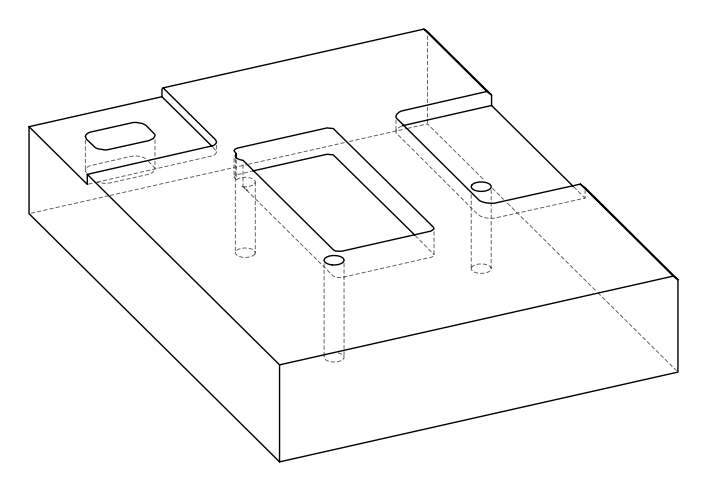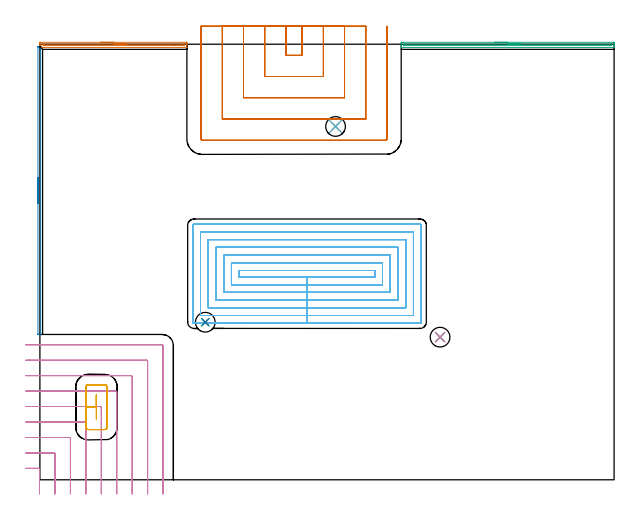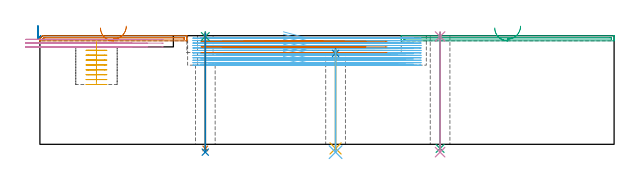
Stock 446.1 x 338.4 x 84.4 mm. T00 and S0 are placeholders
(PLAN: 16 operations, 10 tool changes, 92.3 min)
(1 AREA_MILL | FG_CHAMFER_SURFACE | UGT0205_001 | 1.98 min | 939 mm3)
(2 AREA_MILL_1 | FG_CHAMFER_SURFACE_1 | UGT0205_001 | 1.93 min | 490 mm3)
(3 AREA_MILL_2 | FG_CHAMFER_SURFACE_2 | UGT0205_001 | 2.81 min | 1347 mm3)
(4 MILL_CORNER_NOTCH_RECTANGULAR | CORNER_NOTCH_RECTANGULAR | UGT0201_008 | Follow Part, ap 4, ae 75% | 7.47 min | 101712 mm3)
(5 MILL_RECTANGULAR_POCKET | POCKET_RECTANGULAR_STRAIGHT | UGT0201_008 | Follow Part, ap 4, ae 75% | 3.19 min | 45418 mm3)
(6 MILL_RECTANGULAR_POCKET_1 | POCKET_RECTANGULAR_STRAIGHT_1 | NXT0201_009 | Follow Part, ap 2, ae 75% | 63.1 min | 360480 mm3)
(7 MILL_SLOT | SLOT_PARTIAL_RECTANGULAR | UGT0201_105 | Follow Part, ap 5.5, ae 75% | 9.65 min | 185880 mm3)
(8 SPOT_DRILL | STEP1HOLE | NXT0321_9005460120000 | 0.03 min | 23 mm3)
(9 SPOT_DRILL_1 | STEP1HOLE_1 | NXT0321_9005460120000 | 0.03 min | 0 mm3)
(10 SPOT_DRILL_2 | STEP1HOLE_2 | NXT0321_9005460120000 | 0.03 min | 45 mm3)
(11 DRILL_THROUGH_HOLE_INTO_CENTER | STEP1HOLE | NXT0301_065 | 0.31 min | 4923 mm3)
(12 DRILL_TO_ENLARGE_THROUGH_HOLE | STEP1HOLE | UGT0301_283 | 0.32 min | 8115 mm3)
(13 DRILL_THROUGH_HOLE_INTO_CENTER_1 | STEP1HOLE_1 | NXT0301_065 | 0.36 min | 4240 mm3)
(14 DRILL_TO_ENLARGE_THROUGH_HOLE_1 | STEP1HOLE_1 | UGT0301_283 | 0.37 min | 7561 mm3)
(15 DRILL_THROUGH_HOLE_INTO_CENTER_2 | STEP1HOLE_2 | NXT0301_065 | 0.36 min | 5800 mm3)
(16 DRILL_TO_ENLARGE_THROUGH_HOLE_2 | STEP1HOLE_2 | UGT0301_283 | 0.37 min | 9674 mm3)
(TOOL UGT0205_001 | Chamfer Mill 20 x 3 x 45 deg. | D20 FL50 Z2)
(TOOL UGT0201_008 | End Mill 16 mm | D16 FL32 Z4)
(TOOL NXT0201_009 | ENDMILL 8mm [2P460-0800-NA 1630] | D8 FL26 Z6)
(TOOL UGT0201_105 | End Mill 22 mm | D22 FL25 Z2)
(TOOL NXT0321_9005460120000 | NC Spot Drill, 142deg, 12mm, Carbide, Uncoated | D12 PA142 FL30 Z2)
(TOOL NXT0301_065 | Carbide Drill 9.4mm [860.1-0940-075A1-MM 2214] | D9.4 PA140 FL98 Z2)
(TOOL UGT0301_283 | Twist Drill 15.3 mm | D15.3 PA118 FL120 Z2)
(OP 1 AREA_MILL)
G17 G21 G94 G90
T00 M6
G54
G17 G0 G90 X47.1 Y339.9 S1061 M3
G43 Z94.4 H0
Z90.4
G94 G1 X47.138 Z89.528 F250.
X47.252 Z88.663
X47.441 Z87.812
X47.703 Z86.98
X48.037 Z86.174
X48.44 Z85.4
X48.908 Z84.664
X49.44 Z83.972
X50.029 Z83.329
X50.672 Z82.74
X51.364 Z82.208
X52.1 Z81.74
X52.874 Z81.337
X53.68 Z81.003
X54.512 Z80.741
X55.364 Z80.552
X56.228 Z80.438
X57.1 Z80.4
X113.626
X113.894 Y339.897
X114.19 Y339.893 Z80.402
X114.2 Y339.636 Z80.658
Y339.019 Z81.278
Y338.768 Z81.529
Y338.151 Z82.146
Y337.9 Z82.396
Y337.399 Z82.9
Y336.052 Z84.247
X114.196 Y335.974 Z84.318
X114.19 Y335.903 Z84.389
X114.071 Y335.9 Z84.4
X2.354
X2.096 Y335.905 Z84.391
X1.835 Y336.164 Z84.134
X0.099 Y337.9 Z82.398
X0.023 Y337.975 Z82.321
X0.01 Y337.99 Z82.306
X0. Y338.401 Z81.898
Y339.135 Z81.164
Y339.636 Z80.659
X0.001 Y339.885 Z80.411
X0.003 Y339.891 Z80.405
X0.129 Y339.9 Z80.4
X57.1
Y338.486 Z81.814
X111.846 Y338.485 Z81.815
X112.138 Y338.484 Z81.816
X112.178 Y338.48 Z81.82
X112.191 Y338.478 Z81.822
X112.193 Y338.471 Z81.829
X112.199 Y338.424 Z81.876
X112.2 Y337.9 Z82.4
Y337.555 Z82.745
X112.198 Y337.44 Z82.86
X112.193 Y337.348 Z82.952
X112.19 Y337.323 Z82.977
X112.181 Y337.321 Z82.979
X112.146 Y337.318 Z82.982
X111.846 Y337.315 Z82.985
X104.279 Y337.314 Z82.986
X3.845 Y337.315 Z82.985
X3.244 Y337.318 Z82.982
X3.16 Y337.321 Z82.979
X3.139 Y337.323 Z82.977
X3.116 Y337.341 Z82.959
X3.07 Y337.384 Z82.916
X2.893 Y337.557 Z82.743
X2.55 Y337.9 Z82.4
X2.354 Y338.096 Z82.204
X2.142 Y338.314 Z81.986
X2.043 Y338.419 Z81.881
X2.01 Y338.46 Z81.84
Y338.474 Z81.826
X2.354 Y338.48 Z81.82
X2.646 Y338.484 Z81.816
X3.244 Y338.486 Z81.814
X3.534
X57.1
X57.972 Z81.852
X58.836 Z81.966
X59.688 Z82.155
X60.52 Z82.417
X61.326 Z82.751
X62.1 Z83.154
X62.836 Z83.623
X63.528 Z84.154
X64.171 Z84.743
X64.76 Z85.386
X65.292 Z86.078
X65.76 Z86.814
X66.163 Z87.588
X66.497 Z88.394
X66.759 Z89.226
X66.948 Z90.078
X67.062 Z90.943
X67.1 Z91.814
G0 Z94.4
M5
M2
(OP 2 AREA_MILL_1)
G17 G21 G94 G90
T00 M6
G54
G17 G0 G90 X-1.5 Y214.7 S1061 M3
G43 Z94.4 H0
Z92.3
G94 G1 Y214.738 Z91.428 F250.
Y214.852 Z90.563
Y215.041 Z89.712
Y215.303 Z88.88
Y215.637 Z88.074
Y216.04 Z87.3
Y216.509 Z86.564
Y217.04 Z85.872
Y217.629 Z85.229
Y218.272 Z84.639
Y218.964 Z84.108
Y219.7 Z83.64
Y220.474 Z83.237
Y221.28 Z82.903
Y222.112 Z82.641
Y222.964 Z82.452
Y223.828 Z82.338
Y224.7 Z82.3
Y336.394
X-1.495 Y336.481 Z82.303
X-1.494 Y336.482 Z82.304
X-1.48 Y336.481 Z82.317
X0.344 Y334.657 Z84.143
X0.591 Y334.411 Z84.387
X0.594 Y334.407 Z84.39
X0.602 Y334.392 Z84.393
X0.6 Y334.1 Z84.4
Y113.067
X0.598 Y112.91 Z84.388
X0.543 Y112.907 Z84.335
X0.147 Y112.9 Z83.947
X-0.227 Z83.572
X-0.896 Z82.899
X-1.23 Z82.566
X-1.491 Y112.902 Z82.305
X-1.496 Y113.067 Z82.304
X-1.5 Y113.37 Z82.3
Y224.7
Y225.572 Z82.338
Y226.437 Z82.452
Y227.288 Z82.641
Y228.12 Z82.903
Y228.926 Z83.237
Y229.7 Z83.64
Y230.436 Z84.108
Y231.128 Z84.639
Y231.771 Z85.229
Y232.36 Z85.872
Y232.892 Z86.564
Y233.36 Z87.3
Y233.763 Z88.074
Y234.097 Z88.88
Y234.359 Z89.712
Y234.548 Z90.563
Y234.662 Z91.428
Y234.7 Z92.3
G0 Z94.4
M5
M2
(OP 3 AREA_MILL_2)
G17 G21 G94 G90
T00 M6
G54
G17 G0 G90 X353.4 Y339.9 S1061 M3
G43 Z94.4 H0
Z90.4
G94 G1 X353.438 Z89.528 F250.
X353.552 Z88.664
X353.741 Z87.812
X354.003 Z86.98
X354.337 Z86.174
X354.74 Z85.4
X355.208 Z84.664
X355.74 Z83.972
X356.329 Z83.329
X356.972 Z82.74
X357.664 Z82.208
X358.4 Z81.74
X359.174 Z81.337
X359.98 Z81.003
X360.812 Z80.741
X361.664 Z80.552
X362.528 Z80.438
X363.4 Z80.4
X445.496
X445.765 Y339.898
X446.09 Y339.893 Z80.402
X446.1 Y339.636 Z80.659
Y339.075 Z81.222
Y338.768 Z81.529
Y338.207 Z82.09
Y337.9 Z82.396
Y337.286 Z83.014
Y336.087 Z84.212
Y335.993 Z84.299
X446.09 Y335.903 Z84.388
X445.942 Y335.9 Z84.4
X280.858
X280.71 Y335.903 Z84.388
X280.702 Y335.992 Z84.3
X280.7 Y336.087 Z84.212
Y337.286 Z83.013
Y337.9 Z82.396
Y338.207 Z82.09
Y338.768 Z81.529
Y339.075 Z81.222
X280.704 Y339.636 Z80.659
X280.71 Y339.893 Z80.402
X281.035 Y339.898 Z80.4
X281.304 Y339.9
X363.4
Y338.486 Z81.814
X443.711 Y338.485 Z81.815
X444.003 Y338.484 Z81.816
X444.065 Y338.481 Z81.819
X444.089 Y338.479 Z81.821
X444.092 Y338.466 Z81.834
X444.098 Y338.392 Z81.908
X444.099 Y337.9 Z82.4
X444.097 Y337.525 Z82.775
X444.09 Y337.396 Z82.904
X444.079 Y337.321 Z82.979
X444.012 Y337.319 Z82.981
X443.711 Y337.316 Z82.984
X443.421 Y337.315 Z82.985
X442.819 Y337.314 Z82.986
X283.089 Y337.315 Z82.985
X282.797 Y337.316 Z82.984
X282.735 Y337.319 Z82.981
X282.711 Y337.321 Z82.979
X282.708 Y337.334 Z82.966
X282.702 Y337.408 Z82.892
X282.701 Y337.9 Z82.4
X282.704 Y338.275 Z82.025
X282.71 Y338.404 Z81.896
X282.721 Y338.479 Z81.821
X282.788 Y338.481 Z81.819
X283.089 Y338.484 Z81.816
X283.379 Y338.485 Z81.815
X283.981 Y338.486 Z81.814
X363.4
X364.272 Z81.852
X365.137 Z81.966
X365.988 Z82.155
X366.82 Z82.417
X367.626 Z82.751
X368.4 Z83.154
X369.136 Z83.623
X369.828 Z84.154
X370.471 Z84.743
X371.06 Z85.386
X371.592 Z86.078
X372.06 Z86.814
X372.463 Z87.588
X372.797 Z88.394
X373.059 Z89.226
X373.248 Z90.078
X373.362 Z90.943
X373.4 Z91.814
G0 Z94.4
M5
M2
(OP 4 MILL_CORNER_NOTCH_RECTANGULAR)
G17 G21 G94 G90
T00 M6
G54
G17 G0 G90 X-0.3 Y-10.994 S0 M3
G43 Z94.4 H0
Z81.5
G94 G1 Y-7.994 F250.
Y8.107 F500.
G3 X-1.093 Y8.9 R0.8
G1 X-8.
X-11. F250.
G0 Z94.4
X11.7 Y-11.
Z81.5
G1 Y-8.
Y20.107 F500.
G3 X10.907 Y20.9 R0.8
G1 X-8.
X-11. F250.
G0 Z94.4
X23.7 Y-11.
Z81.5
G1 Y-8.
Y32.106 F500.
G3 X22.906 Y32.9 R0.8
G1 X-8.
X-11. F250.
G0 Z94.4
X35.7 Y-11.
Z81.5
G1 Y-8.
Y44.106 F500.
G3 X34.906 Y44.9 R0.8
G1 X-8.
X-11. F250.
G0 Z94.4
X47.7 Y-11.
Z81.5
G1 Y-8.
Y56.105 F500.
G3 X46.905 Y56.9 R0.8
G1 X-8.
X-11. F250.
G0 Z94.4
X59.7 Y-11.
Z81.5
G1 Y-8.
Y68.105 F500.
G3 X58.905 Y68.9 R0.8
G1 X-8.
X-11. F250.
G0 Z94.4
X71.7 Y-11.
Z81.5
G1 Y-8.
Y80.105 F500.
G3 X70.905 Y80.9 R0.8
G1 X-8.
X-11. F250.
G0 Z94.4
X83.7 Y-11.
Z81.5
G1 Y-8.
Y92.105 F500.
G3 X82.905 Y92.9 R0.8
G1 X-8.
X-11. F250.
G0 Z94.4
X95.7 Y-11.
Z81.5
G1 Y-8.
Y104.104 F500.
G3 X94.904 Y104.9 R0.8
G1 X-8.
X-11. F250.
G0 Z94.4
X-0.3 Y-10.994
Z78.6
G1 Y-7.994
Y8.107 F500.
G3 X-1.093 Y8.9 R0.8
G1 X-8.
X-11. F250.
G0 Z94.4
X11.7 Y-11.
Z78.6
G1 Y-8.
Y20.107 F500.
G3 X10.907 Y20.9 R0.8
G1 X-8.
X-11. F250.
G0 Z94.4
X23.7 Y-11.
Z78.6
G1 Y-8.
Y32.106 F500.
G3 X22.906 Y32.9 R0.8
G1 X-8.
X-11. F250.
G0 Z94.4
X35.7 Y-11.
Z78.6
G1 Y-8.
Y44.106 F500.
G3 X34.906 Y44.9 R0.8
G1 X-8.
X-11. F250.
G0 Z94.4
X47.7 Y-11.
Z78.6
G1 Y-8.
Y56.105 F500.
G3 X46.905 Y56.9 R0.8
G1 X-8.
X-11. F250.
G0 Z94.4
X59.7 Y-11.
Z78.6
G1 Y-8.
Y68.105 F500.
G3 X58.905 Y68.9 R0.8
G1 X-8.
X-11. F250.
G0 Z94.4
X71.7 Y-11.
Z78.6
G1 Y-8.
Y80.105 F500.
G3 X70.905 Y80.9 R0.8
G1 X-8.
X-11. F250.
G0 Z94.4
X83.7 Y-11.
Z78.6
G1 Y-8.
Y92.105 F500.
G3 X82.905 Y92.9 R0.8
G1 X-8.
X-11. F250.
G0 Z94.4
X95.7 Y-11.
Z78.6
G1 Y-8.
Y104.104 F500.
G3 X94.904 Y104.9 R0.8
G1 X-8.
X-11. F250.
G0 Z94.4
X-0.3 Y-10.994
Z75.7
G1 Y-7.994
Y8.107 F500.
G3 X-1.093 Y8.9 R0.8
G1 X-8.
X-11. F250.
G0 Z94.4
X11.7 Y-11.
Z75.7
G1 Y-8.
Y20.107 F500.
G3 X10.907 Y20.9 R0.8
G1 X-8.
X-11. F250.
G0 Z94.4
X23.7 Y-11.
Z75.7
G1 Y-8.
Y32.106 F500.
G3 X22.906 Y32.9 R0.8
G1 X-8.
X-11. F250.
G0 Z94.4
X35.7 Y-11.
Z75.7
G1 Y-8.
Y44.106 F500.
G3 X34.906 Y44.9 R0.8
G1 X-8.
X-11. F250.
G0 Z94.4
X47.7 Y-11.
Z75.7
G1 Y-8.
Y56.105 F500.
G3 X46.905 Y56.9 R0.8
G1 X-8.
X-11. F250.
G0 Z94.4
X59.7 Y-11.
Z75.7
G1 Y-8.
Y68.105 F500.
G3 X58.905 Y68.9 R0.8
G1 X-8.
X-11. F250.
G0 Z94.4
X71.7 Y-11.
Z75.7
G1 Y-8.
Y80.105 F500.
G3 X70.905 Y80.9 R0.8
G1 X-8.
X-11. F250.
G0 Z94.4
X83.7 Y-11.
Z75.7
G1 Y-8.
Y92.105 F500.
G3 X82.905 Y92.9 R0.8
G1 X-8.
X-11. F250.
G0 Z94.4
X95.7 Y-11.
Z75.7
G1 Y-8.
Y104.104 F500.
G3 X94.904 Y104.9 R0.8
G1 X-8.
X-11. F250.
G0 Z94.4
M5
M2
(OP 5 MILL_RECTANGULAR_POCKET)
G17 G21 G94 G90
T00 M6
G54
G17 G0 G90 X44. Y50.109 S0 M3
G43 Z94.4 H0
Z79.82
G94 G1 Y65.9 Z75.589 F250.
X43.9 Z75.562
Y56.45 Z73.03
Y47. F500.
X44.
Y65.9
X43.9
Y56.45
X35.9
Y40.6
G3 X37.5 Y39. R1.6
G1 X50.4
G3 X52. Y40.6 R1.6
G1 Y72.3
G3 X50.4 Y73.9 R1.6
G1 X37.5
G3 X35.9 Y72.3 R1.6
G1 Y56.45
Y55.45
G0 X44. Y50.109 Z76.03
G1 Y65.9 Z71.799 F250.
X43.9 Z71.772
Y56.45 Z69.24
Y47. F500.
X44.
Y65.9
X43.9
Y56.45
X35.9
Y40.6
G3 X37.5 Y39. R1.6
G1 X50.4
G3 X52. Y40.6 R1.6
G1 Y72.3
G3 X50.4 Y73.9 R1.6
G1 X37.5
G3 X35.9 Y72.3 R1.6
G1 Y56.45
Y55.45
G0 X44. Y50.109 Z72.24
G1 Y65.9 Z68.009 F250.
X43.9 Z67.982
Y56.45 Z65.45
Y47. F500.
X44.
Y65.9
X43.9
Y56.45
X35.9
Y40.6
G3 X37.5 Y39. R1.6
G1 X50.4
G3 X52. Y40.6 R1.6
G1 Y72.3
G3 X50.4 Y73.9 R1.6
G1 X37.5
G3 X35.9 Y72.3 R1.6
G1 Y56.45
Y55.45
G0 X44. Y50.109 Z68.45
G1 Y65.9 Z64.219 F250.
X43.9 Z64.192
Y56.45 Z61.66
Y47. F500.
X44.
Y65.9
X43.9
Y56.45
X35.9
Y40.6
G3 X37.5 Y39. R1.6
G1 X50.4
G3 X52. Y40.6 R1.6
G1 Y72.3
G3 X50.4 Y73.9 R1.6
G1 X37.5
G3 X35.9 Y72.3 R1.6
G1 Y56.45
Y55.45
G0 X44. Y50.109 Z64.66
G1 Y65.9 Z60.429 F250.
X43.9 Z60.402
Y56.45 Z57.87
Y47. F500.
X44.
Y65.9
X43.9
Y56.45
X35.9
Y40.6
G3 X37.5 Y39. R1.6
G1 X50.4
G3 X52. Y40.6 R1.6
G1 Y72.3
G3 X50.4 Y73.9 R1.6
G1 X37.5
G3 X35.9 Y72.3 R1.6
G1 Y56.45
Y55.45
G0 X44. Y50.109 Z60.87
G1 Y65.9 Z56.639 F250.
X43.9 Z56.612
Y56.45 Z54.08
Y47. F500.
X44.
Y65.9
X43.9
Y56.45
X35.9
Y40.6
G3 X37.5 Y39. R1.6
G1 X50.4
G3 X52. Y40.6 R1.6
G1 Y72.3
G3 X50.4 Y73.9 R1.6
G1 X37.5
G3 X35.9 Y72.3 R1.6
G1 Y56.45
Y55.45
G0 X44. Y50.109 Z57.08
G1 Y65.9 Z52.849 F250.
X43.9 Z52.822
Y56.45 Z50.29
Y47. F500.
X44.
Y65.9
X43.9
Y56.45
X35.9
Y40.6
G3 X37.5 Y39. R1.6
G1 X50.4
G3 X52. Y40.6 R1.6
G1 Y72.3
G3 X50.4 Y73.9 R1.6
G1 X37.5
G3 X35.9 Y72.3 R1.6
G1 Y56.45
Y55.45
G0 X44. Y50.109 Z53.29
G1 Y65.9 Z49.059 F250.
X43.9 Z49.032
Y56.45 Z46.5
Y47. F500.
X44.
Y65.9
X43.9
Y56.45
X35.9
Y40.6
G3 X37.5 Y39. R1.6
G1 X50.4
G3 X52. Y40.6 R1.6
G1 Y72.3
G3 X50.4 Y73.9 R1.6
G1 X37.5
G3 X35.9 Y72.3 R1.6
G1 Y56.45
Y55.45
G0 Z94.4
M5
M2
(OP 6 MILL_RECTANGULAR_POCKET_1)
G17 G21 G94 G90
T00 M6
G54
G17 G0 G90 X189.182 Y157.6 S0 M3
G43 Z94.4 H1
Z87.4
G94 G1 X207.5 Z82.492 F250.
X260.2 F500.
Y162.6
X154.8
Y157.6
X207.5
Y151.6
X266.2
Y168.6
X148.8
Y151.6
X207.5
Y145.6
X272.2
Y174.6
X142.8
Y145.6
X207.5
Y139.6
X278.2
Y180.6
X136.8
Y139.6
X207.5
Y133.6
X284.2
Y186.6
X130.8
Y133.6
X207.5
Y127.6
X290.2
Y192.6
X124.8
Y127.6
X207.5
Y121.6
X295.4
G3 X296.2 Y122.4 R0.8
G1 Y197.8
G3 X295.4 Y198.6 R0.8
G1 X119.6
G3 X118.8 Y197.8 R0.8
G1 Y122.4
G3 X119.6 Y121.6 R0.8
G1 X207.5
X208.5
G0 X189.182 Y157.6 Z85.492
G1 X207.5 Z80.583 F250.
X260.2 F500.
Y162.6
X154.8
Y157.6
X207.5
Y151.6
X266.2
Y168.6
X148.8
Y151.6
X207.5
Y145.6
X272.2
Y174.6
X142.8
Y145.6
X207.5
Y139.6
X278.2
Y180.6
X136.8
Y139.6
X207.5
Y133.6
X284.2
Y186.6
X130.8
Y133.6
X207.5
Y127.6
X290.2
Y192.6
X124.8
Y127.6
X207.5
Y121.6
X295.4
G3 X296.2 Y122.4 R0.8
G1 Y197.8
G3 X295.4 Y198.6 R0.8
G1 X119.6
G3 X118.8 Y197.8 R0.8
G1 Y122.4
G3 X119.6 Y121.6 R0.8
G1 X207.5
X208.5
G0 X189.182 Y157.6 Z83.583
G1 X207.5 Z78.675 F250.
X260.2 F500.
Y162.6
X154.8
Y157.6
X207.5
Y151.6
X266.2
Y168.6
X148.8
Y151.6
X207.5
Y145.6
X272.2
Y174.6
X142.8
Y145.6
X207.5
Y139.6
X278.2
Y180.6
X136.8
Y139.6
X207.5
Y133.6
X284.2
Y186.6
X130.8
Y133.6
X207.5
Y127.6
X290.2
Y192.6
X124.8
Y127.6
X207.5
Y121.6
X295.4
G3 X296.2 Y122.4 R0.8
G1 Y197.8
G3 X295.4 Y198.6 R0.8
G1 X119.6
G3 X118.8 Y197.8 R0.8
G1 Y122.4
G3 X119.6 Y121.6 R0.8
G1 X207.5
X208.5
G0 X189.182 Y157.6 Z81.675
G1 X207.5 Z76.767 F250.
X260.2 F500.
Y162.6
X154.8
Y157.6
X207.5
Y151.6
X266.2
Y168.6
X148.8
Y151.6
X207.5
Y145.6
X272.2
Y174.6
X142.8
Y145.6
X207.5
Y139.6
X278.2
Y180.6
X136.8
Y139.6
X207.5
Y133.6
X284.2
Y186.6
X130.8
Y133.6
X207.5
Y127.6
X290.2
Y192.6
X124.8
Y127.6
X207.5
Y121.6
X295.4
G3 X296.2 Y122.4 R0.8
G1 Y197.8
G3 X295.4 Y198.6 R0.8
G1 X119.6
G3 X118.8 Y197.8 R0.8
G1 Y122.4
G3 X119.6 Y121.6 R0.8
G1 X207.5
X208.5
G0 X189.182 Y157.6 Z79.767
G1 X207.5 Z74.858 F250.
X260.2 F500.
Y162.6
X154.8
Y157.6
X207.5
Y151.6
X266.2
Y168.6
X148.8
Y151.6
X207.5
Y145.6
X272.2
Y174.6
X142.8
Y145.6
X207.5
Y139.6
X278.2
Y180.6
X136.8
Y139.6
X207.5
Y133.6
X284.2
Y186.6
X130.8
Y133.6
X207.5
Y127.6
X290.2
Y192.6
X124.8
Y127.6
X207.5
Y121.6
X295.4
G3 X296.2 Y122.4 R0.8
G1 Y197.8
G3 X295.4 Y198.6 R0.8
G1 X119.6
G3 X118.8 Y197.8 R0.8
G1 Y122.4
G3 X119.6 Y121.6 R0.8
G1 X207.5
X208.5
G0 X189.182 Y157.6 Z77.858
G1 X207.5 Z72.95 F250.
X260.2 F500.
Y162.6
X154.8
Y157.6
X207.5
Y151.6
X266.2
Y168.6
X148.8
Y151.6
X207.5
Y145.6
X272.2
Y174.6
X142.8
Y145.6
X207.5
Y139.6
X278.2
Y180.6
X136.8
Y139.6
X207.5
Y133.6
X284.2
Y186.6
X130.8
Y133.6
X207.5
Y127.6
X290.2
Y192.6
X124.8
Y127.6
X207.5
Y121.6
X295.4
G3 X296.2 Y122.4 R0.8
G1 Y197.8
G3 X295.4 Y198.6 R0.8
G1 X119.6
G3 X118.8 Y197.8 R0.8
G1 Y122.4
G3 X119.6 Y121.6 R0.8
G1 X207.5
X208.5
G0 X189.182 Y157.6 Z75.95
G1 X207.5 Z71.042 F250.
X260.2 F500.
Y162.6
X154.8
Y157.6
X207.5
Y151.6
X266.2
Y168.6
X148.8
Y151.6
X207.5
Y145.6
X272.2
Y174.6
X142.8
Y145.6
X207.5
Y139.6
X278.2
Y180.6
X136.8
Y139.6
X207.5
Y133.6
X284.2
Y186.6
X130.8
Y133.6
X207.5
Y127.6
X290.2
Y192.6
X124.8
Y127.6
X207.5
Y121.6
X295.4
G3 X296.2 Y122.4 R0.8
G1 Y197.8
G3 X295.4 Y198.6 R0.8
G1 X119.6
G3 X118.8 Y197.8 R0.8
G1 Y122.4
G3 X119.6 Y121.6 R0.8
G1 X207.5
X208.5
G0 X189.182 Y157.6 Z74.042
G1 X207.5 Z69.133 F250.
X260.2 F500.
Y162.6
X154.8
Y157.6
X207.5
Y151.6
X266.2
Y168.6
X148.8
Y151.6
X207.5
Y145.6
X272.2
Y174.6
X142.8
Y145.6
X207.5
Y139.6
X278.2
Y180.6
X136.8
Y139.6
X207.5
Y133.6
X284.2
Y186.6
X130.8
Y133.6
X207.5
Y127.6
X290.2
Y192.6
X124.8
Y127.6
X207.5
Y121.6
X295.4
G3 X296.2 Y122.4 R0.8
G1 Y197.8
G3 X295.4 Y198.6 R0.8
G1 X119.6
G3 X118.8 Y197.8 R0.8
G1 Y122.4
G3 X119.6 Y121.6 R0.8
G1 X207.5
X208.5
G0 X189.182 Y157.6 Z72.133
G1 X207.5 Z67.225 F250.
X260.2 F500.
Y162.6
X154.8
Y157.6
X207.5
Y151.6
X266.2
Y168.6
X148.8
Y151.6
X207.5
Y145.6
X272.2
Y174.6
X142.8
Y145.6
X207.5
Y139.6
X278.2
Y180.6
X136.8
Y139.6
X207.5
Y133.6
X284.2
Y186.6
X130.8
Y133.6
X207.5
Y127.6
X290.2
Y192.6
X124.8
Y127.6
X207.5
Y121.6
X295.4
G3 X296.2 Y122.4 R0.8
G1 Y197.8
G3 X295.4 Y198.6 R0.8
G1 X119.6
G3 X118.8 Y197.8 R0.8
G1 Y122.4
G3 X119.6 Y121.6 R0.8
G1 X207.5
X208.5
G0 X189.182 Y157.6 Z70.225
G1 X207.5 Z65.317 F250.
X260.2 F500.
Y162.6
X154.8
Y157.6
X207.5
Y151.6
X266.2
Y168.6
X148.8
Y151.6
X207.5
Y145.6
X272.2
Y174.6
X142.8
Y145.6
X207.5
Y139.6
X278.2
Y180.6
X136.8
Y139.6
X207.5
Y133.6
X284.2
Y186.6
X130.8
Y133.6
X207.5
Y127.6
X290.2
Y192.6
X124.8
Y127.6
X207.5
Y121.6
X295.4
G3 X296.2 Y122.4 R0.8
G1 Y197.8
G3 X295.4 Y198.6 R0.8
G1 X119.6
G3 X118.8 Y197.8 R0.8
G1 Y122.4
G3 X119.6 Y121.6 R0.8
G1 X207.5
X208.5
G0 X189.182 Y157.6 Z68.317
G1 X207.5 Z63.408 F250.
X260.2 F500.
Y162.6
X154.8
Y157.6
X207.5
Y151.6
X266.2
Y168.6
X148.8
Y151.6
X207.5
Y145.6
X272.2
Y174.6
X142.8
Y145.6
X207.5
Y139.6
X278.2
Y180.6
X136.8
Y139.6
X207.5
Y133.6
X284.2
Y186.6
X130.8
Y133.6
X207.5
Y127.6
X290.2
Y192.6
X124.8
Y127.6
X207.5
Y121.6
X295.4
G3 X296.2 Y122.4 R0.8
G1 Y197.8
G3 X295.4 Y198.6 R0.8
G1 X119.6
G3 X118.8 Y197.8 R0.8
G1 Y122.4
G3 X119.6 Y121.6 R0.8
G1 X207.5
X208.5
G0 X189.182 Y157.6 Z66.408
G1 X207.5 Z61.5 F250.
X260.2 F500.
Y162.6
X154.8
Y157.6
X207.5
Y151.6
X266.2
Y168.6
X148.8
Y151.6
X207.5
Y145.6
X272.2
Y174.6
X142.8
Y145.6
X207.5
Y139.6
X278.2
Y180.6
X136.8
Y139.6
X207.5
Y133.6
X284.2
Y186.6
X130.8
Y133.6
X207.5
Y127.6
X290.2
Y192.6
X124.8
Y127.6
X207.5
Y121.6
X295.4
G3 X296.2 Y122.4 R0.8
G1 Y197.8
G3 X295.4 Y198.6 R0.8
G1 X119.6
G3 X118.8 Y197.8 R0.8
G1 Y122.4
G3 X119.6 Y121.6 R0.8
G1 X207.5
X208.5
G0 Z94.4
M5
M2
(OP 7 MILL_SLOT)
G17 G21 G94 G90
T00 M6
G54
G17 G0 G90 X191.2 Y352.4 S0 M3
G43 Z94.4 H0
Z80.033
G94 G1 Y349.4 F250.
Y329.8 F500.
X203.7
Y349.4
Y352.4 F250.
X174.7
Y349.4
Y313.3 F500.
X220.2
Y349.4
Y352.4 F250.
X158.2
Y349.4
Y296.8 F500.
X236.7
Y349.4
Y352.4 F250.
X141.7
Y349.4
Y280.3 F500.
X253.2
Y349.4
Y352.4 F250.
X125.2
Y349.4
Y264.8 F500.
G3 X126.2 Y263.8 R1.
G1 X268.7
G3 X269.7 Y264.8 R1.
G1 Y349.4
Y352.4 F250.
G0 X191.2 Z75.667
G1 Y349.4
Y329.8 F500.
X203.7
Y349.4
Y352.4 F250.
X174.7
Y349.4
Y313.3 F500.
X220.2
Y349.4
Y352.4 F250.
X158.2
Y349.4
Y296.8 F500.
X236.7
Y349.4
Y352.4 F250.
X141.7
Y349.4
Y280.3 F500.
X253.2
Y349.4
Y352.4 F250.
X125.2
Y349.4
Y264.8 F500.
G3 X126.2 Y263.8 R1.
G1 X268.7
G3 X269.7 Y264.8 R1.
G1 Y349.4
Y352.4 F250.
G0 X191.2 Z71.3
G1 Y349.4
Y329.8 F500.
X203.7
Y349.4
Y352.4 F250.
X174.7
Y349.4
Y313.3 F500.
X220.2
Y349.4
Y352.4 F250.
X158.2
Y349.4
Y296.8 F500.
X236.7
Y349.4
Y352.4 F250.
X141.7
Y349.4
Y280.3 F500.
X253.2
Y349.4
Y352.4 F250.
X125.2
Y349.4
Y264.8 F500.
G3 X126.2 Y263.8 R1.
G1 X268.7
G3 X269.7 Y264.8 R1.
G1 Y349.4
Y352.4 F250.
G0 Z94.4
M5
M2
(OP 8 SPOT_DRILL)
G17 G21 G94 G90
T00 M6
G54
G17 G0 G90 X229.7 Y274.5 S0 M3
G43 Z94.4 H0
G94 G81 G98 Z70.641 F250. R74.3
G80
M5
M2
(OP 9 SPOT_DRILL_1)
G17 G21 G94 G90
T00 M6
G54
G17 G0 G90 X128.5 Y122.4 S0 M3
G43 Z94.4 H0
G94 G81 G98 Z83.741 F250. R87.4
G80
M5
M2
(OP 10 SPOT_DRILL_2)
G17 G21 G94 G90
T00 M6
G54
G17 G0 G90 X310.9 Y110.8 S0 M3
G43 Z94.4 H0
G94 G81 G98 Z83.741 F250. R87.4
G80
M5
M2
(OP 11 DRILL_THROUGH_HOLE_INTO_CENTER)
G17 G21 G94 G90
T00 M6
G54
G17 G0 G90 X229.7 Y274.5 S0 M3
G43 Z94.4 H1
G94 G73 G98 Z-3.211 F250. Q9.314 R73.3
G80
M5
M2
(OP 12 DRILL_TO_ENLARGE_THROUGH_HOLE)
G17 G21 G94 G90
T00 M6
G54
G17 G0 G90 X229.7 Y274.5 S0 M3
G43 Z94.4 H0
G94 G73 G98 Z-6.097 F250. Q12.899 R73.3
G80
M5
M2
(OP 13 DRILL_THROUGH_HOLE_INTO_CENTER_1)
G17 G21 G94 G90
T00 M6
G54
G17 G0 G90 X128.5 Y122.4 S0 M3
G43 Z94.4 H1
G94 G73 G98 Z-3.211 F250. Q8.761 R86.4
G80
M5
M2
(OP 14 DRILL_TO_ENLARGE_THROUGH_HOLE_1)
G17 G21 G94 G90
T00 M6
G54
G17 G0 G90 X128.5 Y122.4 S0 M3
G43 Z94.4 H0
G94 G73 G98 Z-6.097 F250. Q15.083 R86.4
G80
M5
M2
(OP 15 DRILL_THROUGH_HOLE_INTO_CENTER_2)
G17 G21 G94 G90
T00 M6
G54
G17 G0 G90 X310.9 Y110.8 S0 M3
G43 Z94.4 H1
G94 G73 G98 Z-3.211 F250. Q8.761 R86.4
G80
M5
M2
(OP 16 DRILL_TO_ENLARGE_THROUGH_HOLE_2)
G17 G21 G94 G90
T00 M6
G54
G17 G0 G90 X310.9 Y110.8 S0 M3
G43 Z94.4 H0
G94 G73 G98 Z-6.097 F250. Q15.083 R86.4
G80
M5
M2
